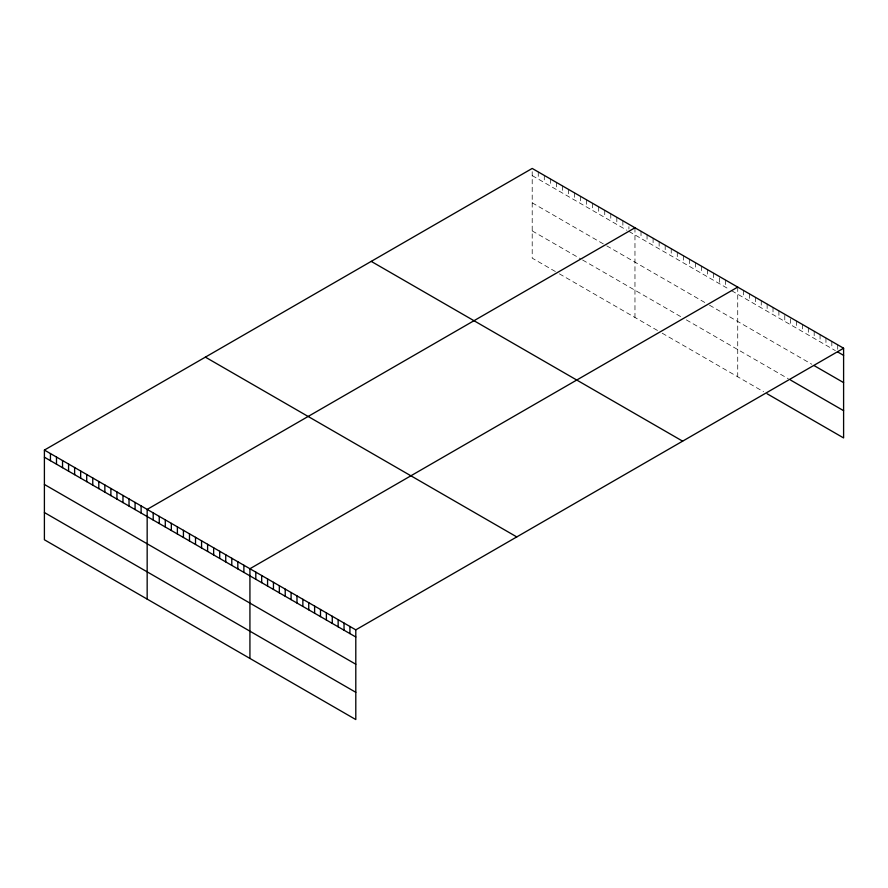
<?xml version="1.0" encoding="UTF-8"?>
<svg xmlns="http://www.w3.org/2000/svg" width="888" height="888" viewBox="0 0 888 888"><rect width="100%" height="100%" fill="white"/><g stroke="black" fill="none" stroke-linecap="round" stroke-linejoin="round"><path stroke-width="0.67" stroke-dasharray="4.44 3.33" d="M532.201 175.58L626.906 230.258M628.915 231.424L729.67 289.588M731.679 290.742L835.364 350.605M532.201 202.83L604.739 244.711M606.759 245.865L705.483 302.875M709.512 305.195L811.843 364.269M532.201 230.902L580.563 258.819M582.572 259.984L681.307 316.983M686.346 319.891L788.311 378.765M555.377 271.517L532.201 258.142L532.201 168.443M559.407 273.848L658.13 330.847M662.171 333.178L763.602 391.741M837.717 344.833L837.717 349.583M831.834 341.436L831.834 348.573M825.951 338.039L825.951 345.177M820.068 334.643L820.068 341.78M814.185 331.246L814.185 338.384M808.313 327.85L808.313 334.987M802.43 324.453L802.43 331.59M796.547 321.056L796.547 328.194M790.664 318.848L790.664 324.797M784.781 315.451L784.781 321.401M778.898 310.867L778.898 318.004M773.015 307.47L773.015 314.618M767.132 304.073L767.132 311.222M761.249 300.688L761.249 307.825M755.366 297.291L755.366 304.429M749.494 293.895L749.494 301.032M743.611 290.498L743.611 297.635M737.728 287.101L737.728 376.801M725.64 280.12L725.64 287.257M719.591 277.822L719.591 283.772M713.541 273.138L713.541 280.275M707.503 269.652L707.503 276.79M701.453 266.156L701.453 273.293M695.415 262.67L695.415 269.808M689.365 259.185L689.365 266.322M683.327 255.689L683.327 262.826M677.278 252.203L677.278 259.34M671.228 248.707L671.228 255.844M665.19 245.221L665.19 252.359M659.14 241.736L659.14 248.873M653.102 238.239L653.102 245.377M647.052 234.754L647.052 241.891M641.014 231.257L641.014 238.395M634.964 227.772L634.964 317.471M628.915 226.662L628.915 229.037M622.877 220.79L622.877 227.927M616.827 217.305L616.827 224.442M610.789 213.808L610.789 220.946M604.739 210.323L604.739 217.46M598.701 206.826L598.701 213.975M592.651 203.341L592.651 210.478M586.602 199.856L586.602 206.993M580.563 196.359L580.563 203.496M574.514 192.874L574.514 200.011M568.475 189.377L568.475 196.514M562.426 185.892L562.426 193.029M556.376 182.406L556.376 189.544M550.338 178.91L550.338 186.047M544.289 175.424L544.289 182.562M538.25 171.928L538.25 179.065"/><path stroke-width="1.33" d="M843.6 348.229L355.799 629.858L355.799 719.558L44.4 539.771L44.4 450.072L532.201 168.443L843.6 348.229L843.6 437.928L767.132 393.784M634.964 227.772L147.164 509.401L147.164 599.1M737.728 287.101L249.928 568.731L249.928 658.43M837.717 351.97L843.6 355.367M814.185 365.634L843.6 382.606M790.664 380.12L843.6 410.678M371.228 261.383L682.628 441.158M205.372 357.131L516.772 536.918M44.4 450.072L355.799 629.858M44.4 457.209L355.799 636.996M44.4 484.46L355.799 664.235M44.4 512.531L355.799 692.307M349.916 626.462L349.916 633.599M344.033 623.065L344.033 630.203M338.15 619.669L338.15 626.806M332.267 616.272L332.267 623.409M326.384 612.875L326.384 620.013M320.501 609.479L320.501 616.616M314.618 606.082L314.618 613.22M308.747 602.686L308.747 609.823M302.864 599.289L302.864 606.426M296.981 595.892L296.981 603.03M291.098 592.496L291.098 599.644M285.214 589.11L285.214 596.248M279.332 585.714L279.332 592.851M273.449 582.317L273.449 589.454M267.566 578.92L267.566 586.058M261.683 575.524L261.683 582.661M255.8 572.127L255.8 579.265M243.878 565.234L243.878 572.383M237.829 561.749L237.829 568.886M231.79 558.263L231.79 565.401M225.741 554.767L225.741 561.904M219.702 551.282L219.702 558.419M213.653 547.785L213.653 554.933M207.603 544.3L207.603 551.437M201.565 540.814L201.565 547.952M195.515 537.318L195.515 544.455M189.477 533.832L189.477 540.97M183.428 530.336L183.428 537.484M177.389 526.85L177.389 533.988M171.34 523.365L171.34 530.502M165.29 519.869L165.29 527.006M159.252 516.383L159.252 523.52M153.202 512.887L153.202 520.024M141.114 505.916L141.114 513.053M135.076 502.419L135.076 509.557M129.026 498.934L129.026 506.071M122.977 495.437L122.977 502.575M116.939 491.952L116.939 499.089M110.889 488.467L110.889 495.604M104.851 484.97L104.851 492.107M98.801 481.485L98.801 488.622M92.763 477.988L92.763 485.126M86.713 474.503L86.713 481.64M80.664 471.017L80.664 478.155M74.625 467.521L74.625 474.658M68.576 464.036L68.576 471.173M62.537 460.539L62.537 467.676M56.488 457.054L56.488 464.191M50.45 453.557L50.45 460.706"/></g></svg>
